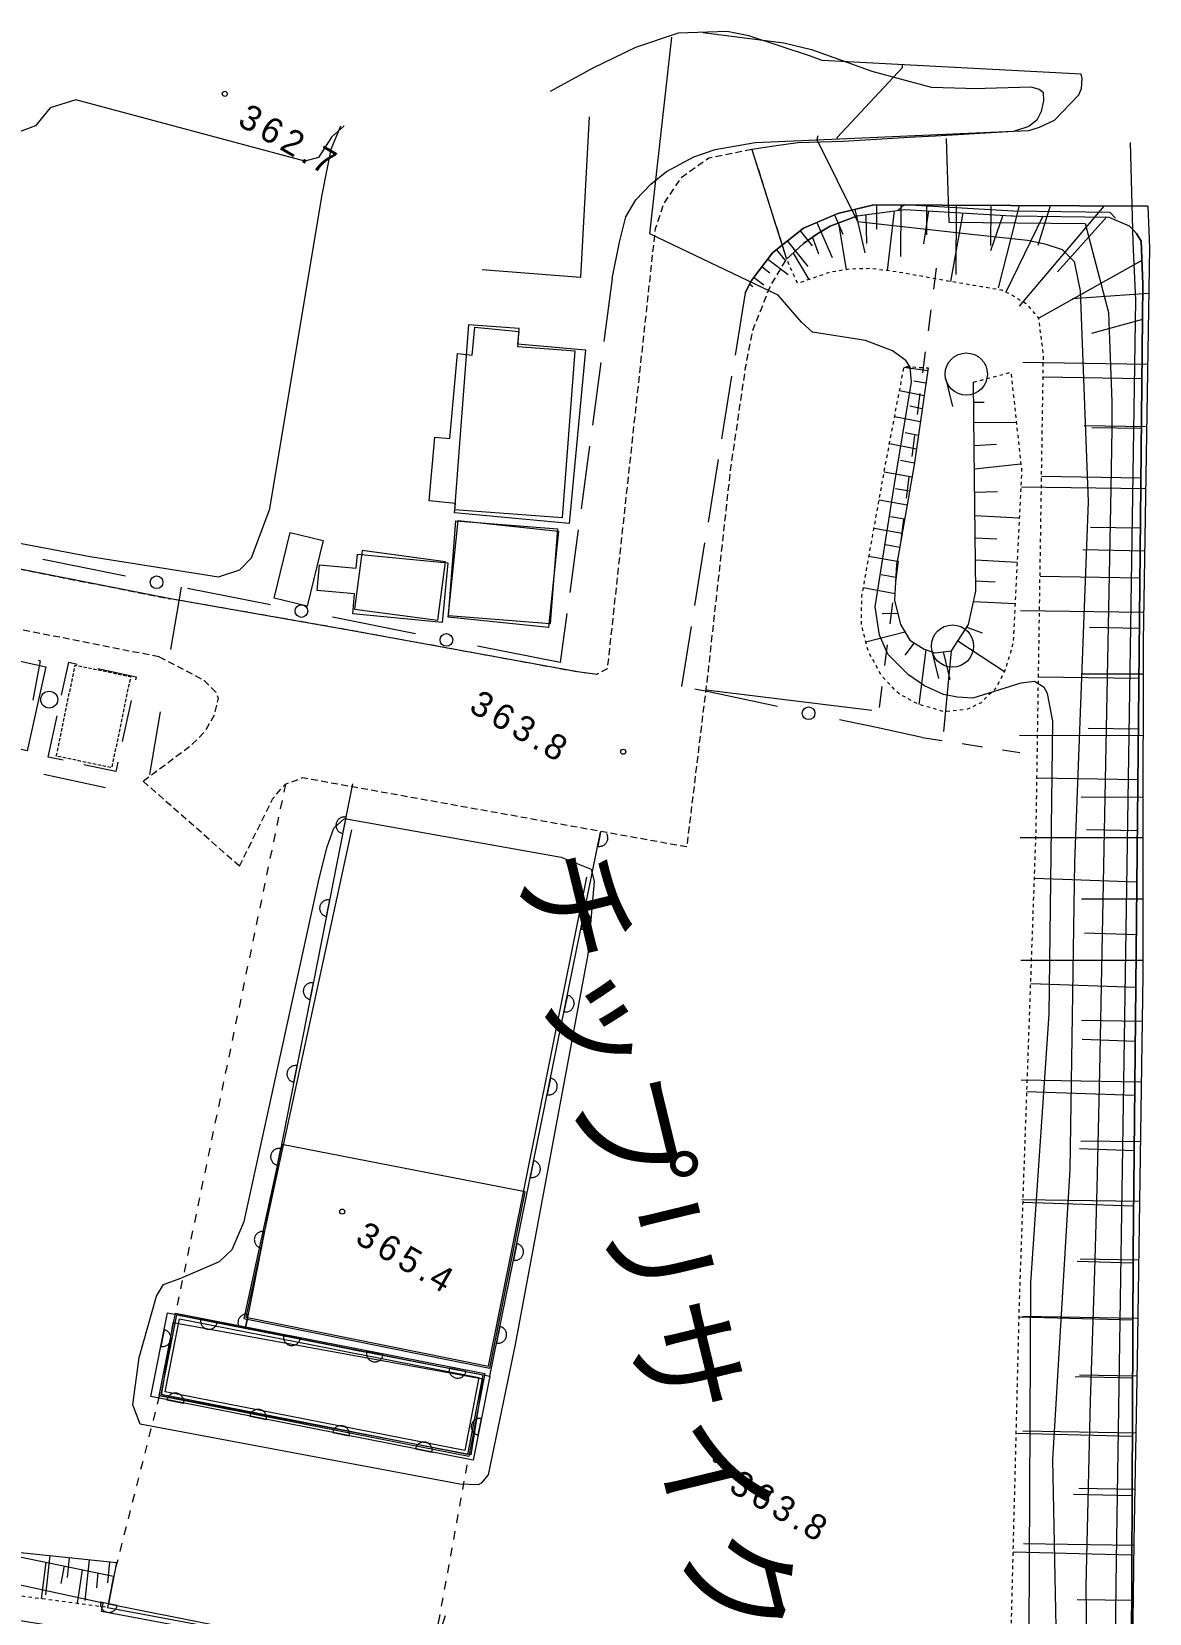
# Model space of a CAD drawing. Header units: millimetres. Extents: x -256476 to 341554, y -216330 to 457415.
# Drawn here: x 3764 to 69927, y 338887 to 432482 of the extents above; entities that cross this region are included whole.
import ezdxf

# ---------------------------------------------------------------- set-up
doc = ezdxf.new("R2010")
doc.units = ezdxf.units.MM
doc.header["$LTSCALE"] = 400
for name, pattern in [('52106', [1.5, 1, -0.5]), ('53003', [0.75, 0.5, -0.25]), ('561019', [1, 0.5, -0.5]), ('56201', [2.5, 1.25, -1.25])]:
    doc.linetypes.add(name, pattern=pattern)
for name, color, linetype, lineweight in [('D-BGD', 7, 'Continuous', 13), ('D-BGD-数値図化', 7, 'Continuous', 13), ('●予備設計_LP横断', 7, 'Continuous', 13)]:
    doc.layers.add(name, color=color, linetype=linetype, lineweight=lineweight)
doc.styles.add('$VERT_BIGFONT', font='txt', dxfattribs={"height": 0.2, "bigfont": 'BIGFONT'})
doc.styles.add('Style-WORKING', font='WORKING.shx')
doc.linetypes.add('56111', pattern='A,1.25,[30,dgnlstyle-dm500.shx,S=0.004,R=0,X=0,Y=0],1.25', length=2.5)
doc.linetypes.add('56130', pattern='A,1,-0.375,[44,dgnlstyle-dm500.shx,S=0.0012,R=0,X=0,Y=0],-0.375', length=1.75)

# ---------------------------------------------------------------- blocks, each defined once
blk = doc.blocks.new('M4142')
at = {"layer": 'D-BGD-数値図化', "linetype": 'Continuous', "lineweight": 15}
blk.add_circle((0, 0), 0.5, dxfattribs=at)
blk = doc.blocks.new('M7312')
at = {"layer": '●予備設計_LP横断', "linetype": 'Continuous', "lineweight": 20}
blk.add_circle((0, -0.001), 0.15, dxfattribs=at)

msp = doc.modelspace()

# ---------------------------------------------------------------- linework, layer by layer
at = {"layer": 'D-BGD', "linetype": 'Continuous'}
for p, q in [((46399.8, 425508.6), (48448.5, 419027.5)), ((53781.9, 422223.8), (53770.8, 420799.9)), ((55432.6, 422258.2), (55059.2, 421925.7)), ((55210.7, 422221.4), (55199.2, 419171.4)), ((56728.9, 422213.8), (56729.4, 420448.8)), ((58497.6, 422200.6), (58479.8, 418116.2)), ((60544.2, 422189.2), (60528.2, 419833.8)), ((62228.6, 422189.9), (60982, 417312.3)), ((67239.5, 422158.5), (62227, 416227.5)), ((64055.6, 422177.8), (63322.7, 419819.3)), ((69833.1, 422155.6, 367800), (69927.3, 419690.8, 367790)), ((50250.4, 421197.1), (51146.9, 419124.7)), ((51288.5, 421638.5), (51781.7, 420489.9)), ((52490, 421962.9), (53093.7, 419401.3)), ((53142, 421646.3), (53179.7, 419940.5)), ((54829.5, 421874.1), (54396.8, 418340.8)), ((56854, 421874.3), (56565.2, 419916.4)), ((58883, 421755.4), (58151.5, 417695.5)), ((61252.9, 421616.5), (60521.8, 419518.9)), ((63625.9, 421559.3), (61426.6, 417065.5)), ((67386.5, 421503.6), (64479.3, 418271.9)), ((67581.1, 421800.8), (67929.3, 421442)), ((49258.1, 420694.8), (49964.1, 419816.1)), ((49981.8, 420309.7), (50345.4, 419343.2)), ((51521.3, 421154.1), (51971.4, 418393.1)), ((47862.3, 419570.9), (48384.1, 418913.4)), ((48506.2, 420089), (49709.2, 418590)), ((48834.5, 419380.8), (49778.2, 417809.2)), ((47001.4, 418554.8), (47469.4, 418205)), ((47351.2, 419022.7), (48548.3, 418115.4)), ((57309.8, 418488.8, 364630), (57148.3, 417250.6, 364694)), ((69485.7, 418934.2), (63378.9, 415528.5)), ((38127.4, 417865.4, 364830), (37625.7, 414149.1, 364830)), ((46270.8, 417544.5), (46446.6, 417408.8)), ((46531, 417937), (47101.7, 417505.2)), ((45999.1, 417031.7, 365190), (45399.6, 413330, 365190)), ((69881.9, 416983.2), (65383.6, 416662.3)), ((56987.2, 416013.3, 364757), (56825.7, 414775.1, 364821)), ((69522.2, 415439.4), (66497.1, 414609.9)), ((37457.8, 412909.9, 364830), (36955.2, 409194.1, 364830)), ((56664.6, 413537.7, 364885), (56503.9, 412299, 364949)), ((69812.9, 412789.8), (62428.2, 412905.3)), ((45200.2, 412096.2, 365190), (44601.6, 408394.1, 365190)), ((56806.3, 412410.7), (55401.6, 412611.2)), ((57876.5, 411921.8), (58269.8, 410302.4)), ((69487.5, 411943.4), (63636.3, 412033.3)), ((56596.3, 410939.1), (55136, 411217.3)), ((56701.3, 411674.9), (55985, 411794.6)), ((56342.4, 411060.8, 365012), (56181.3, 409823.5, 365076)), ((56486.1, 410167.4), (55738.2, 410309.9)), ((59530.9, 410550.9), (60157.8, 410557.4)), ((56376, 409395.6), (54844.5, 409687.5)), ((59543.4, 409355.5), (62051, 409381.7)), ((69755.1, 409097.4), (66076.4, 409158.9)), ((69458.3, 409001.8), (66524.7, 409046.8)), ((56145, 407776.9), (54538.8, 408083)), ((56260.5, 408586.3), (55476, 408735.8)), ((56019.8, 408585.3, 365140), (55858.7, 407347.9, 365204)), ((36788.7, 407955.3, 364830), (36286, 404239.5, 364830)), ((44402.3, 407160.3, 365190), (43802.8, 403458.6, 365190)), ((59557.7, 407985.1), (60871.5, 408066.4)), ((55882.2, 406115.2), (54226, 406412.8)), ((56026.1, 406944), (55198, 407097)), ((59571.9, 406614.6), (62319.5, 406913.7)), ((55734.7, 405285.1), (54905.8, 405434.1)), ((55697.2, 406109.7, 365267), (55535.7, 404871.5, 365331)), ((59586.1, 405232.7), (60930.3, 405275.1)), ((69693.7, 405418.7), (62367.2, 405535.3)), ((69429.1, 406060.1), (63546, 406150.5)), ((55587.2, 404455.1), (53927.8, 404753.4)), ((55439.4, 403623.5), (54608.9, 403772.7)), ((55374.6, 403634.2, 365395), (55213.1, 402396, 365459)), ((59600.4, 403850.9), (62229.5, 403721.1)), ((36119, 402999.8, 364830), (35616.4, 399284, 364830)), ((55291.7, 402791.8), (53629, 403090.6)), ((59613.9, 402534.8), (60889.3, 402471.8)), ((69399.7, 403102.4), (66450.1, 403147.7)), ((43602.9, 402224, 365190), (43003.5, 398522.4, 365190)), ((55143.7, 401958.7), (54311.4, 402108.2)), ((69637.2, 401748.6), (65980.8, 401808.8)), ((9320.8, 400266, 364700), (4418.5, 401240.8, 364567)), ((54995.3, 401125.5), (53329.6, 401424.9)), ((55051.5, 401157.8, 365522), (54891.3, 399920, 365586)), ((59627.5, 401218.6), (62099.9, 401096.6)), ((54923.6, 400175.8), (54047.8, 400333.8)), ((59640.2, 399981), (60805, 399927)), ((69370.3, 400144.7), (63455.1, 400235.6)), ((12616.5, 399610.4, 364790), (11990.3, 395918.4, 364593)), ((17900.2, 398560.6, 364933), (12997.4, 399534.5, 364800)), ((54871.5, 399223.7), (52994.6, 399561)), ((59514.1, 398757.2), (61978.4, 398635.5)), ((26478.7, 396855.7, 365166), (21576.7, 397829.1, 365033)), ((35449, 398045.7, 364830), (35058.1, 395150.4, 364830)), ((55035.7, 398054.3), (54119.1, 398023.7)), ((54729.8, 398681.7, 365650), (54568.7, 397444.4, 365713)), ((69582, 398100.9), (62300.2, 398214.9)), ((42804.1, 397288.6, 365190), (42227.9, 393725.8, 365190)), ((55458.7, 396954.8), (53151.6, 396355)), ((59125.9, 397245.1), (60020, 396906.2)), ((69340.8, 397170.8), (66375.1, 397216.4)), ((35058.1, 395150.4, 365399), (30155.7, 396125.1, 365266)), ((54407.2, 396206.2, 365777), (54245.6, 394968, 365841)), ((56004.2, 396312.8), (55449.4, 395595.3)), ((58595.9, 396428.1), (61355.1, 394624.3)), ((56692.1, 395906.4), (56289.9, 392667.2)), ((57057.8, 395829.1), (57451.1, 394209.7)), ((57711.8, 395777.5), (58112.3, 394153.5)), ((69311.2, 394197), (63363.8, 394288.3)), ((69545.4, 394465.5), (65912.5, 394466.1)), ((54084.6, 393730.7, 365905), (53923, 392492.5, 365968)), ((9648.8, 392912.4), (9123.7, 390467.9)), ((11364, 392226.3, 364396), (10738.7, 388533.8, 364200)), ((4748.1, 389553.9), (5274.1, 391997.9)), ((69281.5, 391207.1), (66299.8, 391252.8)), ((56471.3, 390723.2, 366140), (57663.3, 390537.4, 365812)), ((58855.3, 390351.7, 365484), (60047.3, 390166, 365156)), ((69548.6, 390818.9), (62242.9, 390831.3)), ((5624.2, 389366.3), (4748.1, 389553.9)), ((61238.4, 389980.7, 364829), (62251.5, 389822.8, 364550)), ((8146.7, 387738.7, 364189), (4481.5, 388526, 364280)), ((69251.9, 388217.3), (63272.4, 388308.6)), ((69538, 387168.5), (65896.4, 387174.1)), ((30882, 352927.9, 364960), (37442.4, 385109.5, 364450)), ((69538.1, 384780.9), (62272.2, 384782)), ((69221.7, 385181.9), (66209.5, 385258.3)), ((69191.6, 382146.6), (63122.1, 382360.8)), ((69537.6, 381147.9), (65913.2, 381143.5)), ((69160.6, 379033.1), (66086.5, 379141.6)), ((69528.3, 377519.9), (62312, 377527.1)), ((69129.7, 375919.7), (62902.5, 376139.5)), ((69493.1, 373906.8), (65903.6, 373963.1)), ((69098, 372725.3), (65943.9, 372836.7)), ((69441.8, 370326), (62338.5, 370429.7)), ((69066.3, 369531), (62677.2, 369756.5)), ((69033.7, 366253.6), (65797.7, 366367.8)), ((69388.1, 366781.3), (65874.3, 366828.7)), ((69335.7, 363258.8), (62371.4, 363363.4)), ((69001.2, 362976.3), (62446.1, 363207.6)), ((68971.2, 359607), (65655.2, 359706.9)), ((69285.9, 359781), (65835.4, 359838.1)), ((68956.9, 356237.7), (62216.5, 356406.2)), ((69233.7, 356339.1), (62408.3, 356444.6)), ((68942.2, 352796.5), (65536.4, 352881.7)), ((69174.2, 352924.6), (65795.6, 352986.5)), ((68927.6, 349355.4), (62044.5, 349527.5)), ((69117.2, 349554.7), (62435.7, 349669.7)), ((68912.6, 345841.4), (65434.6, 345928.3)), ((69052.9, 346212.1), (65754.9, 346273.9)), ((68999.8, 342909.2), (62473.3, 342992.8)), ((4614.6, 341909.1), (4331.5, 339749.3)), ((4833.7, 342306.2), (4587.1, 339991.1)), ((5681.6, 341690.6), (5490.8, 340653.6)), ((5986.9, 342185.4), (5859.8, 341001.2)), ((7171.1, 342058.3), (6919.4, 339653.9)), ((8368.9, 341935), (8248, 340701.1)), ((68897.7, 342327.4), (61868.8, 342503.1)), ((6748.6, 341472), (6466.1, 339469.5)), ((7680.5, 341281.2), (7597.8, 340406.9)), ((68958, 339646), (65650.1, 339690.4))]:
    msp.add_line(p, q, dxfattribs=at)
at = {"layer": 'D-BGD', "linetype": '52106'}
for p, q in [((46399.8, 425508.6), (48448.5, 419027.5)), ((16066.8, 383098.5), (10366, 388126.3))]:
    msp.add_line(p, q, dxfattribs=at)
at = {"layer": 'D-BGD', "linetype": '56130'}
for p, q in [((57767.9, 391066.6), (58211.8, 395835.9)), ((43688.1, 393535.1), (53497.4, 392336.9))]:
    msp.add_line(p, q, dxfattribs=at)
at = {"layer": 'D-BGD', "linetype": '56201'}
for p, q in [((18789, 387960.7), (12283.8, 356659.8)), ((11322.8, 351755.3), (8612.4, 341090.3)), ((27857.4, 338335.1), (29635.1, 348168.1))]:
    msp.add_line(p, q, dxfattribs=at)
at = {"layer": 'D-BGD', "linetype": 'Continuous', "flags": 128}
for points in [[(43489.1, 432426.4), (48285.9, 431823.7), (49919.6, 431415.2), (52073.3, 430649), (53501.5, 430141.8), (57016.1, 429190.8), (59749.1, 429121.6), (60211.7, 429133.7), (62909.7, 429208), (63406.3, 429082.9), (63640.9, 428895), (63666.8, 428392.2), (63517.6, 427751.3), (63261, 427244.8), (62790.3, 426861.3), (61879.4, 426572.9), (57273.1, 426304.8), (56037, 426233.3), (51799.6, 425985), (49116.9, 425911.1), (47697.1, 425700.6), (46399.8, 425508.6)], [(55432.6, 422258.2), (61862.9, 421885.5), (67581.1, 421800.8)], [(48448.5, 419027.5), (49461, 419954.2), (50248.9, 420492.1), (51024.6, 420966.7), (52649.1, 421579.6), (52921.9, 421616.6), (55444, 421957), (61767.5, 421586.4), (61859.3, 421585.5), (67519.4, 421501.6), (68740.3, 420997.1), (69013.3, 420707.5), (69173.3, 420538.3), (69438.3, 420080.3), (69543.1, 417543.6), (68973.8, 360223.3), (68833.5, 327251.2), (68825.5, 273622.3)], [(52649.1, 421579.6), (51024.6, 420966.7), (50248.9, 420492.1), (49461, 419954.2), (48448.5, 419027.5)], [(52649.1, 421579.6), (52921.9, 421616.6), (55444, 421957), (61767.5, 421586.4), (61859.3, 421585.5), (67519.4, 421501.6), (68740.3, 420997.1)], [(69543.1, 417543.6), (69438.3, 420080.3), (69173.3, 420538.3), (69013.3, 420707.5), (68740.3, 420997.1)], [(68825.5, 273622.3), (68833.5, 327251.2), (68973.8, 360223.3), (69543.1, 417543.6)], [(56830.9, 412582.8), (56012.5, 406848.9), (55053.2, 401449.8), (54966.9, 400966.5), (54850.1, 398832.9), (55192.3, 397397.4), (55747.4, 396475.1), (56593.5, 395940.3), (57231.2, 395721.4), (58211.8, 395835.9), (59224.9, 397397.8), (59646.4, 399379.3), (59559.7, 407792.7), (59518.4, 411746.2)], [(-69296.5, 352983.2), (-45177.1, 349088.2), (-35288.9, 347805.8), (-29638.2, 347073.4), (-12135.6, 344429.2), (-11344.1, 344343.4), (-2694.6, 343406.2), (8612.4, 341090.3)]]:
    msp.add_lwpolyline(points, dxfattribs=at)
for points, elevation in [([(62808.7, 337787.2), (62903, 358442.9), (63986.8, 374348.6), (64219.7, 391677.7), (63897.5, 393310.5), (63701.4, 393665.5), (63136.8, 394017.7), (62320.7, 393934.3), (59482.9, 393034.8), (58547.2, 393090.6), (57734.6, 393252), (56611.5, 393776.4), (55678.6, 394418.8), (54443.7, 395647.7), (53956.7, 396778.9), (53691.9, 398443.3), (54906.8, 406075), (55838.8, 411745.9), (55765.9, 412634.4), (55501.5, 413025.2), (54724.5, 413591.8), (53133, 414196.3), (49996, 414706.5), (49332, 415291.2), (47958.2, 416896.3), (40357, 420518.2), (41659.7, 432157.3)], 364000), ([(-48838.7, 428379.8), (-49067.8, 427840), (-49469.6, 424456.1), (-48436.9, 420156.5), (-47613.6, 418653.2), (-46398.3, 417673.2), (-44965.2, 416903.6), (-37887.8, 413255.3), (-35292.6, 411038), (-33447.7, 409831.1), (-31337.2, 408945.5), (-26209, 407332.3), (-14468.3, 405156.9), (-1645.1, 403101), (7233.8, 401431.1), (14831.9, 400229.8), (16079.7, 400634.8), (16785.7, 401343.2), (17859.6, 404237), (20945.2, 422722.2), (21502.8, 425534.4), (22072.6, 426903.2)], 363000), ([(50304.3, 426315.3), (50245.4, 426090.6), (52647.8, 421256.2), (59402.9, 420488.7), (62709.3, 420132.6), (63745.1, 419934), (64759.8, 419588.4), (65472.6, 418888), (65833.1, 417151.3), (66310.4, 404667.8), (65500.5, 383345), (65224.3, 365156.1), (64197.7, 347999.4), (64564.4, 329141.1), (64922.6, 317836.8), (64602, 308449.9), (64245.7, 283556)], 365000), ([(57896.3, 426157.2), (58048.3, 421208.6), (66129.2, 421123.5), (67504.9, 415872)], 366000), ([(68783.1, 425930.5), (68940.4, 420014.7), (69100, 416586.1)], 367000), ([(69100, 416586.1), (67967.4, 342026.2), (67846.9, 332820.8), (67794.5, 325614.2), (67665.8, 280261.3)], 367000), ([(67504.9, 415872), (67707.5, 410569.7), (67701.2, 408997.7), (67640.7, 405426.9), (66974.1, 370945.2), (66824.5, 364055.2), (66683.7, 359164.8), (66413.3, 351482.7), (66162.3, 340503.2), (66369.2, 324759.9), (66403, 320508.5), (66347.5, 314257.7), (65881.9, 280499)], 366000), ([(27596.9, 335309.4), (7904.3, 338995.5), (8000.9, 339494.8), (-385.1, 341305.9), (-11609.1, 344063.1), (-28142.8, 348563.3), (-42982.6, 351724.2), (-58530.4, 352939), (-64223.1, 353748.7)], 363000)]:
    msp.add_lwpolyline(points, dxfattribs=dict(at, elevation=elevation))
at = {"layer": 'D-BGD', "linetype": 'Continuous'}
for points, elevation in [([(51464.9, 426139.3), (51451.5, 426216.2), (55315.8, 430350.4), (55312.5, 430525.3)], 366000), ([(22258.2, 426899.3), (21519.4, 426235.4), (20751, 425039.2), (19926.9, 424809.4), (6376.6, 428445.9), (4865.9, 427964.8), (3998.7, 426917.6), (-3305.3, 424183.9)], 364000), ([(37442.4, 385109.5), (37273.2, 384279.4), (37316.7, 384272.8), (37360, 384269.8), (37403.1, 384270.5), (37446.7, 384274.2), (37488.9, 384283.4), (37531.2, 384294.8), (37572.5, 384310.4), (37611.2, 384329.6), (37649.2, 384351.6), (37683.9, 384377.8), (37717.3, 384405.9), (37747.4, 384438.2), (37774.9, 384472), (37799, 384507.7), (37820.9, 384545.9), (37838, 384585.7), (37852.5, 384626.9), (37863, 384669.3), (37869.6, 384712.8), (37872.5, 384756.1), (37871.9, 384799.2), (37868.2, 384842.8), (37859, 384885), (37847.5, 384927.3), (37832, 384968.6), (37812.8, 385007.3), (37795.2, 385037)], 364455), ([(30473.5, 352759), (29765, 348275.7), (11461.3, 351749.4), (12139.7, 356100.1), (30473.5, 352759)], 364000), ([(16416.9, 355775.4), (16575.6, 356579.2), (16532.1, 356585.8), (16488.8, 356588.8), (16445.7, 356588.1), (16401.6, 356583.5), (16359.4, 356574.3), (16317.4, 356561.5), (16276.7, 356546.9), (16237.5, 356526.8), (16199.4, 356504.8), (16165.1, 356477.2), (16132.2, 356450), (16102.1, 356417.7), (16075.5, 356383.4), (16050.1, 356347.3), (16030.4, 356309), (16012.4, 356269.7), (15998.8, 356228), (15988.3, 356185.6), (15981.7, 356142), (15978.7, 356098.8), (15979.4, 356055.7), (15984.5, 356012.4), (15993.2, 355969.4), (16006, 355927.4), (16020.6, 355886.7), (16040, 355850.2)], 365102)]:
    msp.add_lwpolyline(points, dxfattribs=dict(at, elevation=elevation))
for points in [[(36769.3, 427442.1), (36244.1, 417934.1), (30429.2, 418390.7)], [(4145.7, 395282.1), (4277.7, 395256.9), (3838.9, 392932.4)], [(5537.3, 393220.3), (5956.9, 395168.3), (6452.4, 395061.1)], [(7674.3, 394797.1), (9947.4, 394304.8), (9910.6, 394134.5)], [(8861, 389246.3), (8743.6, 388699), (6846.3, 389104.5)]]:
    msp.add_lwpolyline(points, dxfattribs=at)
at = {"layer": 'D-BGD', "linetype": '52106', "flags": 128}
for points in [[(46399.8, 425508.6), (43847.5, 424995.3), (42198.3, 423819.8), (41194.5, 422348.3), (40672.2, 420807.6), (40650.2, 420606.8), (37836.4, 394772.5), (37213.4, 394443.2)], [(16066.8, 383098.5), (17667.3, 386342.4), (18042.1, 387102.8), (18789, 387960.7), (19818.9, 388339.8), (24069.6, 387575.9), (42559.5, 384253.5), (43820.8, 394626.8), (45139.1, 406549.9), (46027.5, 412610.4), (46460.3, 414816.1), (47470.9, 417382.9), (48005.2, 418282.3), (48448.5, 419027.5)], [(-40039.8, 408747.1), (-21295.3, 405366), (-639.9, 401404.4), (11989, 398918)], [(11313.7, 395483.7), (-1308.1, 397968.3), (-21935.1, 401925.1), (-40661.1, 405302.5)], [(37213.4, 394443.2), (36067.6, 394590.9), (22642.7, 397054.9), (11989, 398918)], [(11313.7, 395483.7), (13311.6, 394466.8), (13970.8, 394084.4), (14671.6, 393393.3), (14809, 393044.4), (14571, 392048.5), (14011.8, 391059.6), (13139.8, 390176.7), (10366, 388126.3)]]:
    msp.add_lwpolyline(points, dxfattribs=at)
at = {"layer": 'D-BGD', "linetype": 'Continuous', "extrusion": (0.541498, -0.001904, 0.8407), "elevation": 346267.4}
msp.add_lwpolyline([(419934.1, 141612), (396642.5, 141962.8), (385067.6, 141925.9)], dxfattribs=at)
at = {"layer": 'D-BGD', "linetype": '561019', "flags": 128}
for points in [[(17056.1, 270131.1), (17073.2, 270317.4), (17264.5, 272422), (32607, 274126.8), (48212.4, 275321.9), (56985.6, 275994.2), (60849.3, 276172.4), (61336.9, 276691.5), (61531.4, 278019.2), (62009.7, 317354.3), (62147.2, 328602), (61586.6, 329785.8), (60831, 331382.8), (61666.9, 334428.4), (62241.8, 357417), (63226.9, 385331.3), (63353.7, 393634.6), (63656.6, 413354.9), (63378.9, 415528.5), (62712.1, 416327), (61742.2, 416911.1), (61202, 417175.4), (59997.8, 417390.1), (59535.4, 417464.4), (58552.8, 417623.2), (54937.5, 418274.6), (53420.3, 418460.4), (52172, 418425.9), (51001.1, 418235), (49109.1, 417576.2), (48772.7, 418315.2), (48448.5, 419027.5)], [(8612.4, 341090.3), (8399.8, 339984.1), (8256.4, 339234.9), (-4069.2, 340850.2), (-29590.4, 344642.1), (-49525.1, 347515.9), (-70926.3, 350900.4), (-87686.9, 353639.3), (-87703, 353647.4), (-88276.6, 353929.9), (-88701.7, 354576.8), (-88874.4, 355753.3), (-88412.6, 366690.1), (-84658.4, 387622.7), (-80197.7, 416157.5), (-79753.7, 416560.9), (-78400.7, 416663.2), (-71176.3, 415213.1), (-57650.5, 412497.2), (-49694.1, 410562.9), (-50114.4, 409281.9), (-50216.2, 408972.4)], [(59518.4, 411746.2), (61731, 412324.5), (62133.6, 408622.4), (62366, 406486.4), (61862.6, 396289.9), (61355.1, 394624.3), (60839, 393630.2), (59926.6, 392745.2), (59102.3, 392358.6), (57761.4, 392249.3), (56289.9, 392667.2), (55111.2, 393289.3), (54078.5, 394358.2), (53296.3, 395798.6), (52878.5, 397405.6), (52908.8, 399083.7), (54317, 406919.2), (55413.4, 412673.3), (55618.3, 412660.5), (56830.9, 412582.8)]]:
    msp.add_lwpolyline(points, dxfattribs=at)
at = {"layer": 'D-BGD', "linetype": '56130', "flags": 128}
msp.add_lwpolyline([(37213.4, 394443.2), (36067.6, 394590.9), (22642.7, 397054.9), (11989, 398918), (-639.9, 401404.4), (-21295.3, 405366), (-40039.8, 408747.1), (-46058.7, 410135.2), (-49599.9, 410951.6), (-57564.2, 412888.2), (-58714.2, 413119), (-71794.8, 416079.6), (-80496.8, 418049.2), (-83117, 402932), (-87752.4, 376208.2), (-88863.2, 369151), (-89268.9, 363532.8), (-89752.3, 356848.6), (-90010, 352985), (-90015, 352914.1), (-75280.4, 350571.5), (-56286.5, 347281.2), (-49763.7, 346240), (-36795.7, 344169), (-21823.7, 342273.5), (-6364.9, 340012.9), (-405.3, 339045.2), (6832.2, 337860.9), (15104, 336513.4), (27132, 334633.1), (37649.9, 333199.9), (53914.8, 331219.9), (60661.4, 330546)], dxfattribs=at)
at = {"layer": 'D-BGD', "linetype": 'Continuous'}
for points in [[(36542.7, 413643.6), (35592.5, 403382.1), (28801.9, 404009.6), (28856.7, 404566.4), (27293, 404715.5), (27632.5, 408476.6), (28510.4, 408398.7), (28968.5, 413429.7), (29841.5, 413343.1), (29990.8, 414987.4), (32597.4, 414746.4), (32532.3, 414011)], [(34952.5, 402931), (34356.3, 397218.2), (28416.6, 397841.1), (29012.8, 403553.9)], [(23055.3, 401557.2), (28392.5, 401050), (28062.3, 397525.7), (22778.4, 398025.4), (22883.1, 399210.9), (20659.7, 399416.3), (20806.2, 400935.3), (22980, 400723.9)]]:
    msp.add_lwpolyline(points, close=True, dxfattribs=at)
at = {"layer": 'D-BGD', "linetype": 'Continuous', "flags": 128}
msp.add_lwpolyline([(28794.4, 404211.2), (35196.8, 403727.2), (35941.4, 413564.7), (32545.5, 413821.2), (32628, 414909.9), (29620.6, 415138)], close=True, dxfattribs=at)
at = {"layer": 'D-BGD', "linetype": 'Continuous', "extrusion": (0.116512, 0.682925, 0.721137), "elevation": 537448.9}
msp.add_lwpolyline([(18780, -31432.4), (22854, -31660.4), (23773, -31695.1)], dxfattribs=at)
at = {"layer": 'D-BGD', "linetype": 'Continuous', "extrusion": (-0.21091, -0.948994, 0.234367), "elevation": -296893.2}
msp.add_lwpolyline([(-29642.1, 448205.2), (-32405.9, 448092), (-34637.8, 448002.5)], dxfattribs=at)
at = {"layer": 'D-BGD', "linetype": 'Continuous', "extrusion": (-0.961595, 0.194559, 0.193603), "elevation": 124119.5}
msp.add_lwpolyline([(-384773.7, 346811.7), (-383464.5, 346842.3), (-351965, 347657.7)], dxfattribs=at)
at = {"layer": 'D-BGD', "linetype": 'Continuous', "flags": 128}
for points, elevation in [([(36681.5, 377874.2), (32379.2, 354802.1), (30796.7, 347088.7), (30365.4, 346597.2), (30193.4, 346496.6), (29106.7, 346528.4), (10191.2, 350081.6), (9747.5, 351225.9), (10137.6, 354023.7), (11156.6, 357652.6), (11572.8, 358338.4), (12590.9, 358729), (14883.8, 359712.1), (15628.6, 360425.9), (16336.9, 362077.6), (20781.6, 382373.4), (21255.5, 384245.3), (21648.6, 385344.6), (22286.9, 385913.1), (35102.6, 383635.4), (36894.5, 382920.3), (37059.7, 382200.2)], 364000), ([(23827.7, 354296.5), (30479.1, 352993.4), (29555.9, 348285.2), (11439.9, 351834.5), (12363, 356542.7), (21420.4, 354767.9), (23162, 354426.6)], 364000), ([(23382.4, 354179.9), (30244.1, 352835.5), (29398, 348520.1), (11674.8, 351992.4), (12520.9, 356307.8), (21382.5, 354571.6), (22756, 354302.3)], 363000)]:
    msp.add_lwpolyline(points, close=True, dxfattribs=dict(at, elevation=elevation))
at = {"layer": 'D-BGD', "linetype": 'Continuous'}
for points, elevation in [([(22182.3, 385022.8), (22375.9, 386003.8), (22331.9, 386009.5), (22288.6, 386012.5), (22245.6, 386011.8), (22201.4, 386007.2), (22159.2, 385998.1), (22116.9, 385986.6), (22076.5, 385970.6), (22037.8, 385951.4), (21999.8, 385929.4), (21965.5, 385901.8), (21932, 385873.7), (21902.4, 385842.3), (21875.3, 385807.1), (21850.4, 385771.9), (21829.3, 385733.2), (21812.2, 385693.4), (21799.1, 385652.5), (21788.1, 385609.3), (21781.5, 385565.8), (21779.1, 385523.3), (21779.7, 385480.3), (21784.3, 385436.1), (21793.5, 385393.9), (21805.8, 385351.1), (21820.9, 385311.3), (21841.1, 385272), (21863, 385234), (21889.2, 385199.3), (21917.8, 385166.8), (21950.1, 385136.7), (21983.9, 385109.2), (22019.7, 385085.1), (22058.3, 385064.1), (22098.1, 385047), (22139.4, 385032.5), (22182.3, 385022.8)], 364340), ([(21215.4, 380118.2), (21409.1, 381099.2), (21365.6, 381105.8), (21322.3, 381108.7), (21279.2, 381108.1), (21235.1, 381103.5), (21192.9, 381094.3), (21150, 381082), (21110.2, 381066.9), (21070.9, 381046.7), (21032.9, 381024.8), (20998.3, 380998.6), (20965.7, 380970), (20935.6, 380937.7), (20908.1, 380903.9), (20884.1, 380868.1), (20863, 380829.5), (20845.9, 380789.7), (20831.4, 380748.4), (20821.8, 380705.5), (20815.2, 380662), (20812.2, 380618.7), (20812.9, 380575.7), (20818, 380532.4), (20826.7, 380489.3), (20838.6, 380447.9), (20854.1, 380406.7), (20874.7, 380368.3), (20896.7, 380330.3), (20922.9, 380295.6), (20951, 380262.2), (20983.3, 380232.1), (21017.6, 380205.4), (21053.4, 380181.4), (21092, 380160.3), (21131.8, 380143.2), (21172.2, 380129.2), (21215.4, 380118.2)], 364467), ([(36473.9, 380360.4), (36274, 379380.7), (36318.4, 379373.6), (36361.7, 379370.6), (36404.7, 379371.3), (36448, 379376.4), (36490.6, 379384.2), (36533.4, 379396.5), (36574.1, 379411.2), (36612, 379430.9), (36650, 379452.9), (36686.1, 379479.5), (36718.6, 379508), (36749.1, 379539), (36775.7, 379573.2), (36800.6, 379608.5), (36821.7, 379647.2), (36838.8, 379687), (36853.3, 379728.2), (36863.8, 379770.6), (36871.2, 379813.6), (36873.3, 379857.4), (36873.6, 379900), (36869, 379944.1), (36860.3, 379987.2), (36848.4, 380028.6), (36833.7, 380069.4), (36813.6, 380108.6), (36791.6, 380146.6), (36765.4, 380181.3), (36737.3, 380214.7), (36705.9, 380244.3), (36671.2, 380272.3), (36635.9, 380297.2), (36597.3, 380318.3), (36557.5, 380335.4), (36517.1, 380349.4), (36473.9, 380360.4)], 364533), ([(20249.1, 375214.5), (20441.9, 376196), (20398.4, 376202.5), (20355.5, 376204.1), (20312.4, 376203.5), (20268.2, 376198.9), (20226, 376189.7), (20183.7, 376178.3), (20143.4, 376162.2), (20104.6, 376143), (20066.6, 376121), (20031.4, 376093.9), (19998.9, 376065.4), (19969.3, 376033.9), (19941.3, 375999.3), (19917.2, 375963.5), (19896.2, 375924.8), (19879.6, 375885.9), (19865.1, 375844.7), (19855.4, 375801.8), (19848.9, 375758.3), (19845.9, 375715), (19846.5, 375671.9), (19851.1, 375627.8), (19860.3, 375585.6), (19871.8, 375543.3), (19887.8, 375502.9), (19907, 375464.2), (19929.9, 375425.6), (19956.1, 375391), (19984.7, 375358.4), (20016.1, 375328.8), (20050.8, 375300.8), (20086.5, 375276.8), (20125.2, 375255.7), (20165, 375238.6), (20205.4, 375224.6), (20249.1, 375214.5)], 364594), ([(35476.1, 375462.1), (35275.7, 374481.5), (35319.2, 374474.9), (35362.5, 374471.9), (35405.6, 374472.6), (35449.7, 374477.2), (35491.9, 374486.4), (35534.2, 374497.8), (35575, 374512.4), (35614.2, 374532.6), (35652.2, 374554.5), (35686.9, 374580.8), (35720.3, 374608.8), (35749.9, 374640.3), (35777.9, 374674.9), (35802, 374710.7), (35823, 374749.3), (35840.5, 374787.8), (35855, 374829), (35866, 374872.3), (35872.6, 374915.8), (35875.5, 374959.1), (35874.9, 375002.1), (35870.7, 375044.9), (35862, 375088), (35850.5, 375130.3), (35835, 375171.5), (35815.3, 375209.4), (35793.8, 375248.3), (35766.7, 375283.5), (35739.5, 375316.4), (35707.2, 375346.5), (35672.9, 375373.1), (35637.6, 375398), (35599, 375419.1), (35559.2, 375436.2), (35517.9, 375450.7), (35476.1, 375462.1)], 364611), ([(19281.4, 370310.4), (19475.1, 371291.3), (19431.5, 371297.9), (19388.3, 371300.9), (19346.1, 371299.7), (19301.9, 371295.1), (19258.9, 371286.4), (19217.4, 371274.5), (19176.2, 371259), (19137.8, 371238.4), (19099.8, 371216.4), (19065.1, 371190.2), (19031.7, 371162.1), (19001.6, 371129.8), (18975, 371095.5), (18950.9, 371059.7), (18929.9, 371021.1), (18912.8, 370981.3), (18898.3, 370940.1), (18887.7, 370897.7), (18881.2, 370854.2), (18879.1, 370810.4), (18879.7, 370767.3), (18884.8, 370724), (18893.5, 370681), (18905.4, 370639.5), (18921, 370598.3), (18940.7, 370560.4), (18962.7, 370522.4), (18989.8, 370487.2), (19017.8, 370453.8), (19049.3, 370424.2), (19084.4, 370397.1), (19120.2, 370373), (19158.9, 370352), (19198.6, 370334.9), (19239, 370320.9), (19281.4, 370310.4)], 364721), ([(34476.9, 370563.4), (34277, 369583.6), (34321.4, 369576.6), (34363.8, 369574.1), (34407.7, 369574.2), (34450.5, 369578.5), (34493.6, 369587.2), (34535.9, 369598.6), (34576.3, 369614.6), (34615, 369633.9), (34653, 369655.8), (34688.6, 369681.6), (34721.2, 369710.1), (34752.1, 369741.9), (34778.7, 369776.2), (34803.6, 369811.5), (34824.7, 369850.1), (34841.8, 369889.9), (34856.3, 369931.2), (34866.8, 369973.6), (34874.2, 370016.6), (34876.3, 370060.4), (34876.6, 370102.9), (34872, 370147.1), (34862.8, 370189.3), (34851.4, 370231.6), (34836.7, 370272.3), (34816.6, 370311.6), (34794.6, 370349.6), (34768.4, 370384.3), (34740.3, 370417.7), (34708.9, 370447.3), (34674.2, 370475.3), (34638.4, 370499.3), (34599.8, 370520.4), (34560.5, 370538.3), (34520.1, 370552.3), (34476.9, 370563.4)], 364688), ([(18315.1, 365406.6), (18508.7, 366387.6), (18465.2, 366394.2), (18421.4, 366396.3), (18378.4, 366395.6), (18335.6, 366391.4), (18292.5, 366382.7), (18250.6, 366369.9), (18209.4, 366354.4), (18171.5, 366334.6), (18133.5, 366312.6), (18098.3, 366285.6), (18064.9, 366257.5), (18035.3, 366226.1), (18008.6, 366191.8), (17984.1, 366155.1), (17963, 366116.5), (17946.4, 366077.6), (17931.9, 366036.3), (17921.4, 365993.9), (17914.9, 365950.4), (17912.8, 365906.6), (17913.4, 365863.6), (17918, 365819.4), (17926.3, 365777.7), (17939.1, 365735.8), (17954.6, 365694.5), (17973.9, 365655.8), (17995.9, 365617.8), (18023.4, 365583.5), (18051.5, 365550), (18082.9, 365520.4), (18117.2, 365493.8), (18153.4, 365468.4), (18192.5, 365448.2), (18231.4, 365431.6), (18272.7, 365417.1), (18315.1, 365406.6)], 364848), ([(33478.6, 365664.2), (33278.7, 364684.4), (33322.2, 364677.9), (33365.5, 364674.9), (33408.6, 364675.5), (33452.7, 364680.1), (33494.4, 364688.5), (33537.2, 364700.8), (33578, 364715.4), (33616.7, 364734.7), (33654.7, 364756.6), (33689.9, 364783.7), (33722.8, 364810.9), (33752.9, 364843.2), (33780.4, 364877), (33804.5, 364912.8), (33825.5, 364951.4), (33843.5, 364990.7), (33858, 365032), (33868.5, 365074.4), (33875.1, 365117.9), (33878, 365161.2), (33877.4, 365204.2), (33872.8, 365248.4), (33865, 365290.9), (33852.2, 365332.9), (33837.5, 365373.6), (33818.3, 365412.4), (33796.3, 365450.4), (33769.2, 365485.6), (33742, 365518.5), (33709.7, 365548.6), (33675.9, 365576.1), (33640.6, 365601), (33602, 365622), (33562.2, 365639.1), (33520.9, 365653.6), (33478.6, 365664.2)], 364766), ([(17348.3, 360502), (17541.9, 361483), (17498.4, 361489.5), (17455.1, 361492.5), (17412.1, 361491.9), (17368.8, 361486.8), (17325.7, 361478.1), (17284.2, 361466.2), (17243, 361450.6), (17204.3, 361431.4), (17166.6, 361408), (17132, 361381.8), (17098.5, 361353.8), (17068.9, 361322.3), (17041.8, 361287.2), (17016.9, 361251.9), (16996.7, 361212.7), (16979.6, 361173), (16965.6, 361132.6), (16954.6, 361089.3), (16948, 361045.8), (16946.4, 361002.9), (16947.1, 360959.8), (16950.8, 360916.2), (16960, 360874), (16972.3, 360831.1), (16987, 360790.4), (17007.6, 360752), (17029.5, 360714), (17056.6, 360678.9), (17083.8, 360645.9), (17116.6, 360616.7), (17150.4, 360589.2), (17187.1, 360564.7), (17225.7, 360543.6), (17264.6, 360527), (17305.9, 360512.5), (17348.3, 360502)], 364975), ([(32479.9, 360766.3), (32279.5, 359785.7), (32323.1, 359779.2), (32366.3, 359776.2), (32409.4, 359776.8), (32453.5, 359781.4), (32496.6, 359790.1), (32538.9, 359801.6), (32578.8, 359816.7), (32618, 359836.8), (32656, 359858.8), (32690.7, 359885), (32724.2, 359913.1), (32754.6, 359944), (32781.8, 359979.2), (32806.6, 360014.5), (32827.7, 360053.1), (32844.3, 360092), (32858.8, 360133.3), (32869.8, 360176.5), (32877.3, 360219.6), (32879.3, 360263.3), (32879.6, 360305.9), (32874.5, 360349.2), (32865.8, 360392.2), (32854.4, 360434.6), (32838.8, 360475.8), (32819.1, 360513.7), (32797.6, 360552.6), (32771.4, 360587.2), (32743.3, 360620.7), (32711.9, 360650.3), (32676.7, 360677.4), (32641.4, 360702.3), (32602.8, 360723.3), (32563, 360740.4), (32522.6, 360754.4), (32479.9, 360766.3)], 364844), ([(11611, 355665.8), (11416.9, 354684), (11460.4, 354677.4), (11503.3, 354675.8), (11546.3, 354676.5), (11590.5, 354681.1), (11632.2, 354689.4), (11675, 354701.7), (11716.2, 354717.2), (11754.1, 354737), (11792.1, 354758.9), (11827.3, 354786), (11860.2, 354813.2), (11890.3, 354845.5), (11917, 354879.8), (11941.5, 354916.5), (11962.1, 354954.2), (11979.1, 354994), (11993.6, 355035.3), (12004.2, 355077.7), (12010.7, 355121.2), (12013.7, 355164.5), (12013.1, 355207.5), (12008.5, 355251.7), (11999.3, 355293.9), (11987, 355336.7), (11971.8, 355376.5), (11951.7, 355415.8), (11929.7, 355453.8), (11903.5, 355488.5), (11874.9, 355521), (11842.6, 355551.1), (11808.8, 355578.6), (11773.1, 355602.7), (11734.4, 355623.7), (11694.6, 355640.8), (11654.2, 355654.8), (11611, 355665.8)], 365144), ([(14754.9, 356098.7), (13773.3, 356289.2), (13766.7, 356245.7), (13764.6, 356201.9), (13765.2, 356158.9), (13770.3, 356115.6), (13779, 356072.5), (13791, 356031), (13806.5, 355989.8), (13827.1, 355951.4), (13849.1, 355913.4), (13876.2, 355878.3), (13903.9, 355846.2), (13936.2, 355816.1), (13970.5, 355789.4), (14007.1, 355764.9), (14045.7, 355743.9), (14084.7, 355727.3), (14125.9, 355712.8), (14168.8, 355703.1), (14212.3, 355696.6), (14255.6, 355693.6), (14299.2, 355695.1), (14342, 355699.3), (14384.1, 355708.5), (14427, 355720.8), (14467.3, 355736.8), (14506.1, 355756.1), (14544.1, 355778.1), (14578.4, 355805.6), (14611.8, 355833.7), (14641.4, 355865.1), (14668.6, 355900.3), (14692.6, 355936.1), (14713.6, 355974.7), (14730.7, 356014.5), (14744.7, 356054.9), (14754.9, 356098.7)], 365129), ([(31481.6, 355867.1), (31281.7, 354887.4), (31325.2, 354880.8), (31368.5, 354877.9), (31411.6, 354878.5), (31455.2, 354882.2), (31497.4, 354891.4), (31539.8, 354902.9), (31581, 354918.4), (31619.7, 354937.6), (31657.7, 354959.6), (31692.4, 354985.8), (31725.8, 355013.9), (31755.9, 355046.2), (31783.4, 355080), (31807.5, 355115.8), (31828.5, 355154.4), (31846.5, 355193.7), (31861, 355234.9), (31871.5, 355277.3), (31878.1, 355320.9), (31881, 355364.1), (31880.4, 355407.2), (31875.8, 355451.3), (31867.5, 355493), (31855.2, 355535.9), (31840.5, 355576.6), (31821.3, 355615.3), (31799.3, 355653.3), (31772.2, 355688.5), (31744.1, 355722), (31712.7, 355751.6), (31678.9, 355779.1), (31642.3, 355803.6), (31603.6, 355824.6), (31565.2, 355842.1), (31523.9, 355856.6), (31481.6, 355867.1)], 364921), ([(19661.1, 355136.7), (18680.1, 355330.3), (18673.6, 355286.8), (18671.5, 355243), (18672.1, 355200), (18676.7, 355155.8), (18685.9, 355113.6), (18697.3, 355071.3), (18713.4, 355030.9), (18732.6, 354992.2), (18754.6, 354954.2), (18782.2, 354919.9), (18810.2, 354886.4), (18841.7, 354856.8), (18876.8, 354829.7), (18912.1, 354804.8), (18951.2, 354784.6), (18990.2, 354768), (19031.4, 354753.5), (19073.8, 354743), (19117.3, 354736.4), (19160.6, 354733.5), (19204.2, 354735), (19247.8, 354738.7), (19290, 354747.9), (19332.8, 354760.2), (19372.7, 354775.3), (19411.9, 354795.5), (19450, 354817.4), (19485.1, 354844.5), (19517.2, 354872.2), (19547.3, 354904.5), (19573.9, 354938.8), (19599.3, 354975), (19620.4, 355013.6), (19637, 355052.5), (19650.6, 355094.3), (19661.1, 355136.7)], 365081), ([(24566.7, 354171.6), (23586.1, 354363.8), (23579.6, 354320.3), (23576.6, 354277), (23577.2, 354234), (23582.3, 354190.7), (23591, 354147.6), (23602.9, 354106.2), (23618.5, 354065), (23639.1, 354026.6), (23661.1, 353988.6), (23687.3, 353953.9), (23715.3, 353920.5), (23746.8, 353890.9), (23781.9, 353863.7), (23817.7, 353839.7), (23856.4, 353818.6), (23896.1, 353801.5), (23936.5, 353787.6), (23979.8, 353776.5), (24023.3, 353770), (24067.1, 353767.9), (24109.3, 353769), (24153.4, 353773.6), (24195.6, 353782.8), (24238, 353794.2), (24279.2, 353809.8), (24317.1, 353829.5), (24355.1, 353851.5), (24390.2, 353878.6), (24422.8, 353907.1), (24452.4, 353938.6), (24480.4, 353973.2), (24504.4, 354009), (24525.5, 354047.6), (24542.6, 354087.4), (24556.6, 354127.8), (24566.7, 354171.6)], 365031), ([(29472.7, 353205.1), (28491.7, 353398.8), (28485.2, 353355.2), (28482.2, 353312), (28482.8, 353268.9), (28487.4, 353224.7), (28496.6, 353182.6), (28508.9, 353139.7), (28524.1, 353099.9), (28544.2, 353060.6), (28566.2, 353022.6), (28592.4, 352987.9), (28621, 352955.4), (28653.3, 352925.3), (28687.5, 352898.6), (28722.8, 352873.7), (28762, 352853.6), (28801.7, 352836.5), (28843, 352822), (28885.4, 352811.4), (28928.9, 352804.9), (28972.2, 352801.9), (29015.2, 352802.6), (29058.5, 352807.6), (29101.6, 352816.3), (29143.6, 352829.1), (29184.3, 352843.8), (29222.7, 352864.4), (29260.7, 352886.4), (29295.8, 352913.5), (29328.8, 352940.7), (29358.9, 352973), (29385.5, 353007.3), (29410, 353043.9), (29431.1, 353082.6), (29447.7, 353121.5), (29462.2, 353162.7), (29472.7, 353205.1)], 364980), ([(11776.6, 351523.3), (12757.6, 351329.6), (12764.1, 351373.2), (12766.6, 351415.6), (12765.9, 351458.6), (12761.3, 351502.8), (12752.2, 351545), (12740.7, 351587.3), (12724.7, 351627.6), (12704.6, 351666.9), (12682.6, 351704.9), (12656.4, 351739.6), (12627.8, 351772.1), (12596.4, 351801.7), (12561.7, 351829.7), (12526, 351853.8), (12487.3, 351874.8), (12447.5, 351891.9), (12407.1, 351905.9), (12363.9, 351916.9), (12320.4, 351923.5), (12276.6, 351925.6), (12234.4, 351924.5), (12190.2, 351919.9), (12148, 351910.7), (12105.7, 351899.2), (12064.5, 351883.7), (12026.6, 351864), (11988.6, 351842), (11953.4, 351814.9), (11920, 351786.9), (11890.4, 351755.4), (11863.3, 351720.3), (11839.2, 351684.5), (11818.2, 351645.8), (11801.6, 351606.9), (11787.1, 351565.7), (11776.6, 351523.3)], 365095), ([(16680.2, 350554.7), (17661.2, 350361.1), (17667.7, 350404.6), (17670.7, 350447.9), (17670.1, 350490.9), (17665, 350534.2), (17656.3, 350577.3), (17644.3, 350618.7), (17628.8, 350660), (17609.6, 350698.7), (17586.7, 350737.2), (17560, 350771), (17531.9, 350804.5), (17500.5, 350834.1), (17465.4, 350861.2), (17430.1, 350886.1), (17390.9, 350906.3), (17351.7, 350924.2), (17310.8, 350937.4), (17267.5, 350948.4), (17224, 350955), (17180.7, 350957.9), (17138.5, 350956.8), (17094.4, 350952.2), (17052.2, 350943), (17009.3, 350930.7), (16968.6, 350916), (16930.2, 350895.4), (16892.2, 350873.4), (16857.6, 350847.2), (16824.1, 350819.2), (16794, 350786.9), (16767.4, 350752.6), (16743.4, 350716.8), (16722.3, 350678.1), (16705.2, 350638.4), (16690.7, 350597.1), (16680.2, 350554.7)], 364977), ([(30192.7, 349437.1), (30386.3, 350418.1), (30342.8, 350424.6), (30299.5, 350427.6), (30256, 350426.1), (30213.2, 350421.9), (30170.1, 350413.2), (30128.2, 350400.4), (30087.5, 350385.7), (30049.1, 350365.1), (30011.1, 350343.1), (29976.4, 350316.9), (29943, 350288.8), (29912.9, 350256.6), (29886.2, 350222.3), (29862.2, 350186.5), (29841.1, 350147.8), (29824, 350108.1), (29809.5, 350066.8), (29799, 350024.4), (29792.5, 349980.9), (29790.4, 349937.1), (29791, 349894.1), (29795.2, 349851.3), (29803.9, 349808.2), (29816.7, 349766.2), (29831.4, 349725.5), (29852, 349687.1), (29874, 349649.1), (29900.2, 349614.5), (29928.2, 349581), (29960.5, 349550.9), (29994.8, 349524.3), (30030.1, 349499.4), (30069.3, 349479.2), (30109, 349462.1), (30150.3, 349447.6), (30192.7, 349437.1)], 364785), ([(21584.3, 349587), (22565.3, 349393.4), (22571.9, 349436.9), (22574.8, 349480.2), (22573.7, 349522.4), (22569.1, 349566.5), (22559.9, 349608.7), (22548.5, 349651), (22532.9, 349692.3), (22513.2, 349730.1), (22491.2, 349768.2), (22464.1, 349803.3), (22436.1, 349836.8), (22404.6, 349866.4), (22369.5, 349893.5), (22333.7, 349917.5), (22295, 349938.6), (22255.3, 349955.7), (22214.9, 349969.7), (22171.6, 349980.7), (22128.1, 349987.3), (22085.2, 349988.9), (22042.1, 349988.2), (21998, 349983.6), (21956.3, 349975.3), (21913.5, 349963), (21872.2, 349947.5), (21834.3, 349927.7), (21796.3, 349905.7), (21761.2, 349878.7), (21727.7, 349850.6), (21699, 349818.7), (21671.5, 349784.9), (21647, 349748.2), (21625.9, 349709.6), (21609.3, 349670.7), (21594.8, 349629.4), (21584.3, 349587)], 364859), ([(26487.9, 348618.5), (27468.9, 348424.8), (27475.5, 348468.3), (27478.4, 348511.6), (27477.8, 348554.7), (27473.2, 348598.8), (27464, 348641), (27452.6, 348683.4), (27436.6, 348723.7), (27417.3, 348762.5), (27395.3, 348800.5), (27368.2, 348835.6), (27339.7, 348868.2), (27308.2, 348897.8), (27273.6, 348925.8), (27237.8, 348949.8), (27199.2, 348970.9), (27159.4, 348988), (27119, 349002), (27075.2, 349012.1), (27031.7, 349018.7), (26989.3, 349021.2), (26946.3, 349020.5), (26902.1, 349015.9), (26859.9, 349006.7), (26817.6, 348995.3), (26777.2, 348979.3), (26738.5, 348960), (26700, 348937.2), (26665.3, 348911), (26632.7, 348882.4), (26603.1, 348851), (26575.1, 348816.3), (26551.1, 348780.5), (26530, 348741.9), (26512.9, 348702.1), (26498.9, 348661.7), (26487.9, 348618.5)], 364740), ([(8824.6, 339346.6), (7843.8, 339542.4), (7837.2, 339498.9), (7834.2, 339455.6), (7834.9, 339412.6), (7840, 339369.3), (7848.7, 339326.2), (7860.6, 339284.8), (7876.1, 339243.6), (7895.4, 339204.8), (7917.4, 339166.8), (7944.4, 339131.6), (7972.5, 339098.2), (8003.9, 339068.6), (8038.2, 339042), (8074.9, 339017.4), (8113.5, 338996.4), (8152.4, 338979.8), (8193.7, 338965.3), (8236.1, 338954.8), (8279.6, 338948.2), (8322.9, 338945.2), (8365.9, 338945.9), (8410.1, 338950.5), (8452.3, 338959.7), (8494.6, 338971.1), (8535.8, 338986.6), (8573.7, 339006.4), (8611.7, 339028.3), (8646.9, 339055.4), (8680.3, 339083.5), (8709.9, 339114.9), (8736.6, 339149.2), (8762, 339185.4), (8783, 339224), (8799.6, 339262.9), (8814.1, 339304.2), (8824.6, 339346.6)], 364950)]:
    msp.add_lwpolyline(points, close=True, dxfattribs=dict(at, elevation=elevation))
at = {"layer": 'D-BGD', "linetype": '56111'}
for points in [[(22698.3, 385246.4), (16453, 356412.1), (30808.3, 353515.9), (36629.4, 382442.9)], [(8612.4, 341090.3), (8295.5, 339437.3), (8256.4, 339234.9), (27357.4, 335659.3), (27566.9, 336782.3), (27857.4, 338335.1)]]:
    msp.add_lwpolyline(points, dxfattribs=at)
at = {"layer": 'D-BGD', "linetype": 'Continuous'}
for points in [[(38127.4, 417865.4, 364830), (38570.8, 420021.2, 364950), (38931.8, 421532.3, 365040), (39522.3, 422519.4, 365090), (40414, 423448.6, 365130), (41349.9, 424214, 364960), (42972, 425069.4, 365280), (44233.3, 425497.9, 365470), (46592.3, 425929.7, 365630), (51123.8, 426127.8, 366200), (62791.9, 426641.3, 367300), (63429.9, 426828.2, 367390), (64314.1, 427242.7, 367400), (65754.2, 428744.8, 367470), (65901.5, 429121.5, 367490), (65948.9, 429705.6, 367530), (65883.9, 429973.7, 367550), (50551.4, 430770.6, 365540), (49872.4, 431034.1, 365470), (46223.8, 432231.6, 365060), (44925.8, 432481.7, 364940), (42040.6, 432398.6, 364770), (39518, 431541.7, 364320), (36974.7, 430327.7, 364280), (34461.9, 428946.1, 364230)], [(45999.1, 417031.7, 365190), (46376.7, 417748.9, 364980), (47627.4, 419383, 365060), (49459.4, 420844.4, 365390), (51477.3, 421726.1, 365670), (53620.6, 422224.2, 366040), (69833.1, 422155.6, 367800), (69927.3, 419690.8, 367790), (69550.4, 396400.4, 367980), (69540.7, 384825.5, 367960), (69532.3, 376664, 367950), (69195.1, 353823.8, 367890), (68999.1, 343128.8, 367870), (68811.5, 327411.5, 368250), (68901.4, 312076.8, 368360), (68580.3, 297532, 368370), (68540.6, 282433.3, 368380), (68696.6, 272089.6, 368420), (66058.4, 270168.9, 368510), (57190.4, 269891.3, 367740), (54509.9, 269863.4, 367630), (17318.4, 269534, 363610)], [(69833.1, 422155.6, 367800), (53620.6, 422224.2, 366040), (51477.3, 421726.1, 365670), (49459.4, 420844.4, 365390), (47627.4, 419383, 365060), (46376.7, 417748.9, 364980), (45999.1, 417031.7, 365190)], [(-42357.3, 407795.4, 364010), (-76785.4, 413778.5, 364150), (-77235.8, 413737.5, 363940), (-77734.6, 413632.1, 363940), (-77985.1, 413176.3, 363930), (-81722.2, 390802.4, 363870), (-85670.9, 367177.6, 363800), (-86561.4, 357481.6, 363920), (-86449.9, 356933, 363910), (-86304.7, 356503.5, 363900), (-86110.9, 356138.4, 363900), (-85737.4, 355704.5, 363890), (-84568.7, 355309.6, 363880), (-54814.1, 350386.5, 363980), (-27039.8, 346151.9, 364100), (-86.4, 341973.9, 364310), (2353.6, 342566.8, 364760), (8791.8, 341888, 364830)], [(69540.7, 384825.5, 367960), (69532.3, 376664, 367950), (69195.1, 353823.8, 367890), (68999.1, 343128.8, 367870), (68811.5, 327411.5, 368250), (68901.4, 312076.8, 368360)], [(11810, 356670.3, 365150), (16416.9, 355775.4, 365110), (30882, 352927.9, 364960), (29898.2, 347945.4, 364670), (10827.4, 351710.1, 365130), (11810, 356670.3, 365150)], [(11810, 356670.3, 365150), (16416.9, 355775.4, 365110), (30882, 352927.9, 364960), (29898.2, 347945.4, 364670), (10827.4, 351710.1, 365130), (11810, 356670.3, 365150)], [(8791.8, 341888, 364830), (8322.9, 339447, 364950), (27218.8, 335679, 364850), (28253.6, 338763.6, 364930)]]:
    msp.add_polyline3d(points, dxfattribs=at)
for centre, radius in [((59090.7, 412216.6), 1249.9), ((11159.2, 399900.3, 364750.4), 375), ((19738.3, 398195, 364983.2), 375), ((28317.4, 396490, 365216.1), 375), ((58272, 396123.9), 1249.9), ((49751.4, 392150.3, 365870.8), 375)]:
    msp.add_circle(centre, radius, dxfattribs=at)
for points in [[(28434.6, 397904.6), (28875, 403524.7), (34891.6, 403053.7), (34450.7, 397432.7)], [(18128.5, 398965.8), (19067.1, 402846.2), (21018.9, 402374.8), (20080.6, 398493.1)], [(22870.7, 398310.3), (27799.1, 397653.9), (28259.8, 401118.1), (23331.3, 401774.6)], [(1097.2, 390456.3), (2189.1, 395424), (4598.9, 394894.7), (3506.5, 389926.1)], [(18565.4, 366638.8, 365000), (16334.2, 356333.9, 365000), (30887, 353398, 365000), (32985.7, 363827.5, 365000)]]:
    msp.add_3dface(points, dxfattribs=at)
at = {"layer": 'D-BGD', "linetype": '53003'}
msp.add_3dface([(5226.1, 389606.7), (6340.6, 394995.1), (9619.4, 394318), (8504.8, 388929.7)], dxfattribs=at)
at = {"layer": 'D-BGD', "linetype": '56111'}
msp.add_3dface([(12283.8, 356659.8), (30596.1, 353072.6), (29635.1, 348168.1), (11322.8, 351755.3)], dxfattribs=at)

# ---------------------------------------------------------------- block references
at = {"layer": 'D-BGD', "linetype": 'Continuous', "lineweight": 20, "xscale": 1000, "yscale": 1000, "zscale": 1000, "rotation": 330.1091246385173}
for p in [(15198, 428801, 362667), (38782.3, 389874.6, 363785), (22150.2, 362663.5, 365446), (44277.3, 347958.3, 363767)]:
    msp.add_blockref('M7312', p, dxfattribs=at)
at = {"layer": 'D-BGD', "linetype": 'Continuous', "lineweight": 15, "xscale": 1000, "yscale": 1000, "zscale": 1000, "rotation": 330.1091246385173}
msp.add_blockref('M4142', (4806.9, 392955), dxfattribs=at)

# ---------------------------------------------------------------- texts
at = {"layer": 'D-BGD', "linetype": 'Continuous', "style": '$VERT_BIGFONT'}
msp.add_text('チップリサイクルセンター', height=6250, rotation=283.669421, dxfattribs=at).set_placement((31901.6, 383250.9))
at = {"layer": 'D-BGD', "linetype": 'Continuous', "char_height": 1500, "attachment_point": 7, "rotation": 330.109125, "line_spacing_factor": 0.722892, "style": 'Style-WORKING'}
for s, insert in [('\\T1.284;362.7', (15877.5, 426973.2, 362667)), ('\\T1.284;363.8', (29571.5, 392281)), ('\\T1.281;365.4', (22829.7, 360835.7, 365446)), ('\\T1.284;363.8', (44956.8, 346130.5, 363767))]:
    msp.add_mtext(s, dxfattribs=dict(at, insert=insert))

doc.saveas('drawing.dxf')
